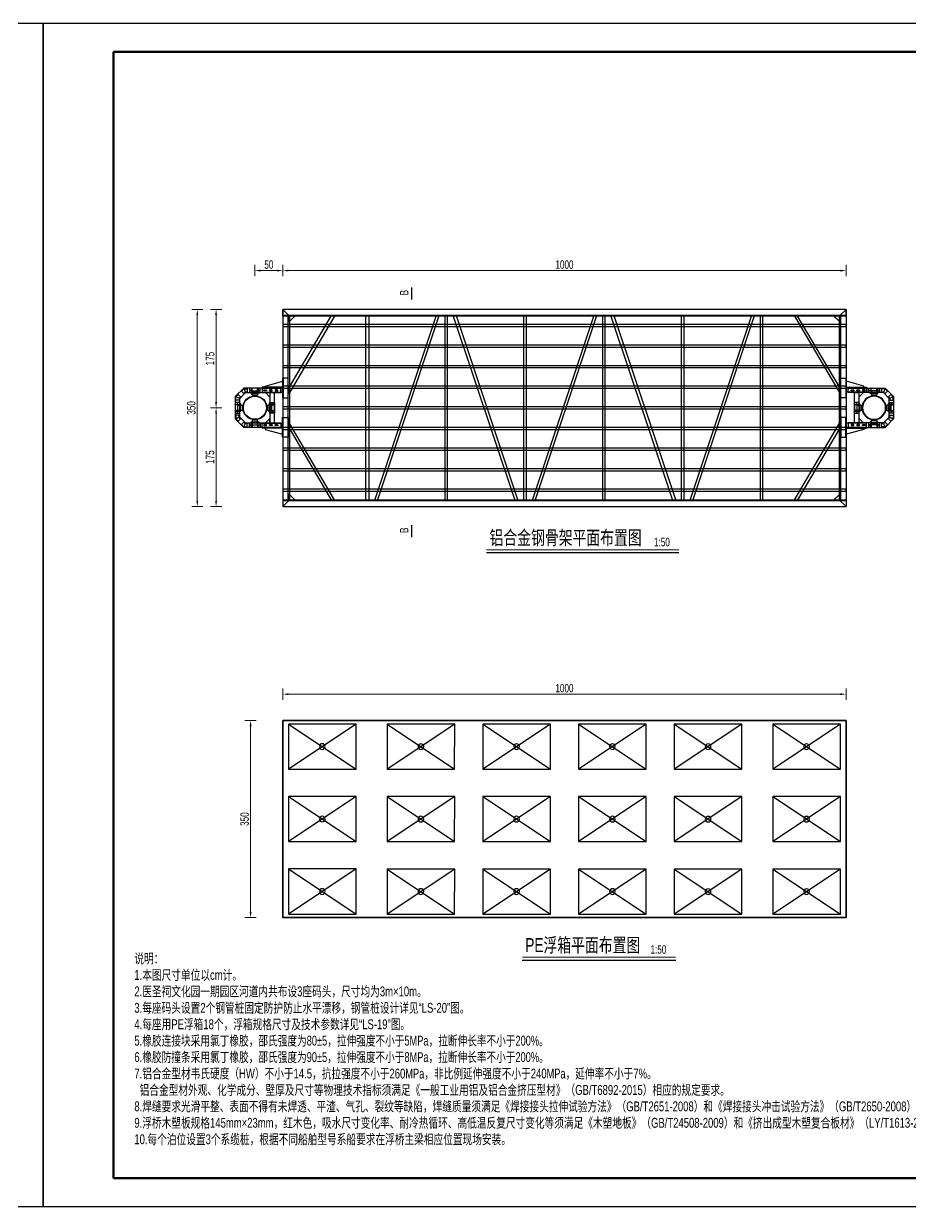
# Model space of a CAD drawing. Extents: x 104235 to 112395, y 52637 to 53451.
# Drawn here: x 110606.5 to 110921.4, y 53030.8 to 53450.8 of the extents above; entities that cross this region are included whole.
import ezdxf

# ---------------------------------------------------------------- set-up
doc = ezdxf.new("R2010")
doc.units = 0
doc.header["$LTSCALE"] = 1000
doc.header["$PDMODE"] = 1
doc.linetypes.add('ACAD_ISO03W100', pattern=[30, 12, -18])
doc.linetypes.add('CENTER', pattern=[2, 1.25, -0.25, 0.25, -0.25])
doc.layers.get('0').update_dxf_attribs({"color": 40})
for name, color, linetype in [('0-1', 40, 'Continuous'), ('00-标注', 3, 'Continuous'), ('图框', 7, 'Continuous')]:
    doc.layers.add(name, color=color, linetype=linetype)
for name, color, linetype, lineweight in [('01-细实线', 3, 'Continuous', 25), ('02-标注', 3, 'Continuous', 25), ('03-中粗线', 1, 'Continuous', 35), ('07-文字', 7, 'Continuous', 0), ('screw', 33, 'Continuous', 13), ('图框粗线', 7, 'Continuous', 60)]:
    doc.layers.add(name, color=color, linetype=linetype, lineweight=lineweight)
doc.styles.add('3.0号字-阿文', font='win7仿宋_GB2312.ttf', dxfattribs={"width": 0.72})
doc.styles.add('5.0号字-阿文', font='win7仿宋_GB2312.ttf', dxfattribs={"width": 0.72})
doc.dimstyles.new('1：50阿文', dxfattribs={"dimtxt": 3, "dimasz": 2, "dimexe": 2, "dimexo": 0, "dimtad": 1, "dimdec": 0, "dimlfac": 5, "dimzin": 0, "dimdsep": 46, "dimtxsty": '3.0号字-阿文', "dimcen": 2, "dimclrd": 3, "dimclre": 3, "dimclrt": 3, "dimadec": 0, "dimazin": 0, "dimtfac": 1, "dimtdec": 0, "dimtmove": 1, "dimatfit": 3, "dimfxl": 2, "dimfxlon": 1, "dimtolj": 1, "dimtzin": 0, "dimlwd": 18, "dimlwe": 18, "dimarcsym": 0})

# ---------------------------------------------------------------- blocks, each defined once
blk = doc.blocks.new('3')
at = {"layer": '图框'}
for p, q in [((103628.62, 53029.13), (103034.62, 53029.13)), ((103034.62, 53029.13), (103034.62, 52609.13)), ((103628.62, 52609.13), (103628.62, 53029.13)), ((103034.62, 52609.13), (103628.62, 52609.13))]:
    blk.add_line(p, q, dxfattribs=at)
at = {"layer": '图框粗线'}
for p, q in [((103618.62, 53019.13), (103059.62, 53019.13)), ((103059.62, 53019.13), (103059.62, 52619.13)), ((103059.62, 52619.13), (103618.62, 52619.13))]:
    blk.add_line(p, q, dxfattribs=at)
blk = doc.blocks.new('A$C7A5A767D')
at = {"layer": 'screw', "color": 8, "linetype": 'Continuous', "lineweight": 15}
for p, q in [((0, 21), (1, 23)), ((0, 21), (0, 3)), ((0, 3), (1, 1)), ((1, 23), (8, 23)), ((1, 17), (8, 17)), ((8, 7), (1, 7)), ((1, 1), (8, 1)), ((10, 24), (8, 24)), ((8, 24), (8, 0)), ((8, 23), (8, 1)), ((8, 20), (8, 3)), ((8, 0), (10, 0)), ((10, 0), (10, 24)), ((10, 22), (10, 9)), ((127, 18), (10, 18)), ((127, 6), (10, 6)), ((129, 24), (127, 24)), ((127, 0), (129, 0)), ((130, 23), (129, 22)), ((129, 17), (130, 18)), ((129, 18), (130, 18)), ((129, 7), (130, 6)), ((129, 6), (130, 6)), ((130, 1), (129, 2)), ((130, 23), (138, 23)), ((130, 18), (138, 18)), ((130, 6), (138, 6)), ((130, 1), (138, 1)), ((139, 22), (138, 23)), ((138, 18), (139, 17)), ((138, 18), (139, 18)), ((138, 6), (139, 7)), ((138, 6), (139, 6)), ((139, 2), (138, 1)), ((139, 2), (139, 22))]:
    blk.add_line(p, q, dxfattribs=at)
at = {"layer": 'screw', "color": 8, "linetype": 'CENTER', "ltscale": 0.501624}
blk.add_line((148, 12), (0, 12), dxfattribs=at)
at = {"layer": 'screw', "color": 8}
for p, q in [((127, 0), (127, 24)), ((129, 24), (129, 0)), ((141, 4), (141, 20)), ((141, 18), (147, 18)), ((141, 6), (147, 6)), ((148, 17), (147, 18)), ((147, 18), (147, 6)), ((148, 7), (148, 17))]:
    blk.add_line(p, q, dxfattribs=at)
at = {"layer": 'screw', "color": 8, "lineweight": 15}
blk.add_line((147, 6), (148, 7), dxfattribs=at)
at = {"layer": 'screw', "color": 8, "linetype": 'Continuous', "lineweight": 15}
for centre, radius, start, end in [((6, 20), 5.15, 145.4519, 214.5481), ((10, 12), 10.2, 149.7243, 210.2757), ((6, 4), 5.15, 145.4519, 214.5481)]:
    blk.add_arc(centre, radius, start, end, dxfattribs=at)
at = {"layer": 'screw', "color": 8}
for centre, start, end in [((138, 20), 9.8649, 73.0479), ((138, 4), 286.9518, 350.1348)]:
    blk.add_arc(centre, 2.55, start, end, dxfattribs=at)
blk = doc.blocks.new('001')
at = {"color": 154, "true_color": 0x00579b}
for p, q in [((222524, 51100), (222524, 51195)), ((222527, 51100), (222527, 51195)), ((222541, 51100), (222541, 51195)), ((222544, 51100), (222544, 51195))]:
    blk.add_line(p, q, dxfattribs=at)
for points in [[(222529, 51068), (222529, 51051), (222449, 51051), (222449, 51244), (222529, 51244), (222529, 51216)], [(222449, 51198), (222449, 51206), (222549, 51206), (222549, 51197), (222449, 51197)], [(222449, 51097), (222449, 51089), (222549, 51089), (222549, 51098), (222449, 51098)]]:
    blk.add_lwpolyline(points)
blk.add_lwpolyline([(222564, 51195), (222504, 51195, 0.414214), (222494, 51185), (222494, 51110, 0.414214), (222504, 51100), (222564, 51100, 0.414214), (222574, 51110), (222574, 51185, 0.414214)], format="xyb", close=True, dxfattribs=at)
at = {"color": 1}
for centre in [(222489, 51229), (222489, 51066)]:
    blk.add_circle(centre, 7, dxfattribs=at)
at = {"color": 0, "xscale": -1.000000000000001, "rotation": 90}
blk.add_blockref('A$C7A5A767D', (222546, 51216), dxfattribs=at)
blk = doc.blocks.new('03')
blk.add_line((-137014, 102649), (-136989, 102589))
at = {"color": 251, "linetype": 'ACAD_ISO03W100'}
for p, q in [((-137170, 102179), (-137170, 101819)), ((-136470, 102179), (-136470, 101819))]:
    blk.add_line(p, q, dxfattribs=at)
at = {"color": 4}
for p, q in [((-137345, 101819), (-137345, 101812)), ((-137345, 101812), (-136995, 101812)), ((-136295, 101812), (-136645, 101812)), ((-136295, 101819), (-136295, 101812))]:
    blk.add_line(p, q, dxfattribs=at)
at = {"color": 1}
for points in [[(-137168, 102510), (-137088, 102477), (-136985, 102579), (-137018, 102659)], [(-137168, 101849), (-137168, 102510), (-137088, 102477), (-137088, 101849)], [(-136622, 102659), (-137018, 102659), (-136985, 102579), (-136655, 102579)], [(-136472, 102510), (-136552, 102477), (-136655, 102579), (-136622, 102659)], [(-136472, 101849), (-136472, 102510), (-136552, 102477), (-136552, 101849)], [(-137185, 101819), (-137185, 102129), (-137205, 102129), (-137285, 101839), (-137285, 101819)], [(-137088, 102044), (-137008, 102044), (-137008, 102044), (-137088, 102124)], [(-136552, 102043), (-136632, 102043), (-136632, 102043), (-136552, 102123)], [(-136455, 101819), (-136455, 102129), (-136435, 102129), (-136355, 101839), (-136355, 101819)], [(-137088, 101963), (-136552, 101963), (-136552, 102043), (-137088, 102043)]]:
    blk.add_lwpolyline(points, close=True, dxfattribs=at)
for points in [[(-137158, 102506), (-137158, 102446), (-137098, 102446), (-137098, 102481), (-137073, 102506), (-137116, 102548), (-137158, 102506)], [(-137014, 102649), (-137057, 102607), (-137014, 102565), (-136989, 102589), (-136954, 102589), (-136954, 102649), (-137014, 102649)], [(-136626, 102649), (-136584, 102607), (-136626, 102565), (-136651, 102589), (-136686, 102589), (-136686, 102649), (-136626, 102649)], [(-136626, 102649), (-136584, 102607), (-136626, 102565), (-136651, 102589), (-136686, 102589), (-136686, 102649), (-136626, 102649)], [(-136482, 102506), (-136482, 102446), (-136542, 102446), (-136542, 102481), (-136567, 102506), (-136525, 102548), (-136482, 102506)]]:
    blk.add_lwpolyline(points)
at = {"color": 2}
for points in [[(-137185, 102179), (-137095, 102179), (-137095, 101819), (-137185, 101819)], [(-136455, 102179), (-136545, 102179), (-136545, 101819), (-136455, 101819)]]:
    blk.add_lwpolyline(points, close=True, dxfattribs=at)
at = {"color": 1}
for points in [[(-137119, 102145, 1), (-137137, 102145), (-137137, 102113, 1), (-137119, 102113)], [(-136521, 102145, -1), (-136503, 102145), (-136503, 102113, -1), (-136521, 102113)], [(-137119, 102013, -1), (-137137, 102013), (-137137, 102045, -1), (-137119, 102045)], [(-137119, 101913, -1), (-137137, 101913), (-137137, 101945, -1), (-137119, 101945)], [(-136521, 102013, 1), (-136503, 102013), (-136503, 102045, 1), (-136521, 102045)], [(-136521, 101913, 1), (-136503, 101913), (-136503, 101945, 1), (-136521, 101945)]]:
    blk.add_lwpolyline(points, format="xyb", close=True, dxfattribs=at)
at = {"color": 4}
for points in [[(-137345, 101819), (-136995, 101819), (-136995, 101722), (-137345, 101722)], [(-136295, 101819), (-136645, 101819), (-136645, 101722), (-136295, 101722)]]:
    blk.add_lwpolyline(points, close=True, dxfattribs=at)
for radius in [213, 205]:
    blk.add_circle((-136820, 102311), radius)
at = {"color": 6, "xscale": -1, "rotation": 90}
blk.add_blockref('001', (-85673, 325108), dxfattribs=at)
at = {"color": 6}
blk.add_blockref('001', (-359617, 51164), dxfattribs=at)
at = {"color": 6, "xscale": -1}
blk.add_blockref('001', (85977, 51164), dxfattribs=at)
at = {"color": 6, "rotation": 90}
blk.add_blockref('001', (-85673, -120485), dxfattribs=at)
blk = doc.blocks.new('00003')
at = {"layer": '01-细实线', "color": 3}
for p, q in [((1332268, 26783, -3275), (1333468, 25982, -3275)), ((1333468, 26782, -3275), (1332268, 25983, -3275))]:
    blk.add_line(p, q, dxfattribs=at)
at = {"layer": '01-细实线', "color": 3, "elevation": -3275}
blk.add_lwpolyline([(1332268, 26783), (1333468, 26782), (1333468, 25982), (1332268, 25983)], close=True, dxfattribs=at)
at = {"layer": '01-细实线', "color": 3}
blk.add_circle((1332868, 26382, -3275), 50, dxfattribs=at)
blk = doc.blocks.new('*D155')
at = {"layer": '00-标注', "color": 3, "linetype": 'Continuous', "lineweight": 18}
for p, q in [((110698.54, 53361.15), (110698.54, 53365.15)), ((110700.54, 53363.15), (110896.54, 53363.15)), ((110898.54, 53361.15), (110898.54, 53365.15))]:
    blk.add_line(p, q, dxfattribs=at)
at = {"layer": '00-标注', "color": 3}
for points in [[(110700.54, 53363.48), (110700.54, 53362.81), (110698.54, 53363.15)], [(110896.54, 53363.48), (110896.54, 53362.81), (110898.54, 53363.15)]]:
    blk.add_solid(points, dxfattribs=at)
at = {"layer": 'Defpoints', "color": 0}
for p in [(110898.54, 53363.15), (110698.54, 53349.38), (110898.54, 53349.38)]:
    blk.add_point(p, dxfattribs=at)
at = {"layer": '00-标注', "color": 3, "insert": (110798.54, 53365.27), "char_height": 3, "attachment_point": 5, "style": '3.0号字-阿文'}
blk.add_mtext('\\A1;1000', dxfattribs=at)
blk = doc.blocks.new('*D156')
at = {"layer": '00-标注', "color": 3, "linetype": 'Continuous', "lineweight": 18}
for p, q in [((110670.16, 53349.38), (110666.16, 53349.38)), ((110668.16, 53347.38), (110668.16, 53281.38)), ((110670.16, 53279.38), (110666.16, 53279.38))]:
    blk.add_line(p, q, dxfattribs=at)
at = {"layer": '00-标注', "color": 3}
for points in [[(110667.82, 53347.38), (110668.49, 53347.38), (110668.16, 53349.38)], [(110667.82, 53281.38), (110668.49, 53281.38), (110668.16, 53279.38)]]:
    blk.add_solid(points, dxfattribs=at)
at = {"layer": 'Defpoints', "color": 0}
for p in [(110698.54, 53349.38), (110668.16, 53279.38), (110803.03, 53279.38)]:
    blk.add_point(p, dxfattribs=at)
at = {"layer": '00-标注', "color": 3, "insert": (110666.03, 53314.38), "char_height": 3, "attachment_point": 5, "rotation": 90, "style": '3.0号字-阿文'}
blk.add_mtext('\\A1;350', dxfattribs=at)
blk = doc.blocks.new('*D157')
at = {"layer": '00-标注', "color": 3, "linetype": 'Continuous', "lineweight": 18}
for p, q in [((110688.6, 53361.15), (110688.6, 53365.15)), ((110690.6, 53363.15), (110696.54, 53363.15)), ((110698.54, 53361.15), (110698.54, 53365.15))]:
    blk.add_line(p, q, dxfattribs=at)
at = {"layer": '00-标注', "color": 3}
for points in [[(110690.6, 53363.48), (110690.6, 53362.81), (110688.6, 53363.15)], [(110696.54, 53363.48), (110696.54, 53362.81), (110698.54, 53363.15)]]:
    blk.add_solid(points, dxfattribs=at)
at = {"layer": 'Defpoints', "color": 0}
for p in [(110698.54, 53363.15), (110698.54, 53349.38), (110688.6, 53314.98)]:
    blk.add_point(p, dxfattribs=at)
at = {"layer": '00-标注', "color": 3, "insert": (110693.57, 53365.27), "char_height": 3, "attachment_point": 5, "style": '3.0号字-阿文'}
blk.add_mtext('\\A1;50', dxfattribs=at)
blk = doc.blocks.new('*D158')
at = {"layer": '00-标注', "color": 3, "linetype": 'Continuous', "lineweight": 18}
for p, q in [((110676.83, 53314.43), (110672.83, 53314.43)), ((110674.83, 53281.38), (110674.83, 53312.43)), ((110676.83, 53279.38), (110672.83, 53279.38))]:
    blk.add_line(p, q, dxfattribs=at)
at = {"layer": '00-标注', "color": 3}
for points in [[(110674.49, 53312.43), (110675.16, 53312.43), (110674.83, 53314.43)], [(110674.49, 53281.38), (110675.16, 53281.38), (110674.83, 53279.38)]]:
    blk.add_solid(points, dxfattribs=at)
at = {"layer": 'Defpoints', "color": 0}
for p in [(110674.83, 53314.43), (110688.6, 53314.43), (110698.54, 53279.38)]:
    blk.add_point(p, dxfattribs=at)
at = {"layer": '00-标注', "color": 3, "insert": (110672.7, 53296.9), "char_height": 3, "attachment_point": 5, "rotation": 90, "style": '3.0号字-阿文'}
blk.add_mtext('\\A1;175', dxfattribs=at)
blk = doc.blocks.new('*D159')
at = {"layer": '00-标注', "color": 3, "linetype": 'Continuous', "lineweight": 18}
for p, q in [((110676.83, 53349.38), (110672.83, 53349.38)), ((110674.83, 53316.43), (110674.83, 53347.38)), ((110676.83, 53314.43), (110672.83, 53314.43))]:
    blk.add_line(p, q, dxfattribs=at)
at = {"layer": '00-标注', "color": 3}
for points in [[(110674.49, 53347.38), (110675.16, 53347.38), (110674.83, 53349.38)], [(110674.49, 53316.43), (110675.16, 53316.43), (110674.83, 53314.43)]]:
    blk.add_solid(points, dxfattribs=at)
at = {"layer": 'Defpoints', "color": 0}
for p in [(110674.83, 53349.38), (110698.54, 53349.38), (110688.6, 53314.43)]:
    blk.add_point(p, dxfattribs=at)
at = {"layer": '00-标注', "color": 3, "insert": (110672.7, 53331.9), "char_height": 3, "attachment_point": 5, "rotation": 90, "style": '3.0号字-阿文'}
blk.add_mtext('\\A1;175', dxfattribs=at)
blk = doc.blocks.new('*D160')
at = {"layer": '00-标注', "color": 3, "linetype": 'Continuous', "lineweight": 18}
for p, q in [((110698.54, 53210.73), (110698.54, 53214.73)), ((110898.54, 53210.73), (110898.54, 53214.73)), ((110700.54, 53212.73), (110896.54, 53212.73))]:
    blk.add_line(p, q, dxfattribs=at)
at = {"layer": '00-标注', "color": 3}
for points in [[(110700.54, 53213.06), (110700.54, 53212.39), (110698.54, 53212.73)], [(110896.54, 53213.06), (110896.54, 53212.39), (110898.54, 53212.73)]]:
    blk.add_solid(points, dxfattribs=at)
at = {"layer": 'Defpoints', "color": 0}
for p in [(110898.54, 53212.73), (110698.54, 53203.36), (110898.54, 53203.36)]:
    blk.add_point(p, dxfattribs=at)
at = {"layer": '00-标注', "color": 3, "insert": (110798.54, 53214.85), "char_height": 3, "attachment_point": 5, "style": '3.0号字-阿文'}
blk.add_mtext('\\A1;1000', dxfattribs=at)
blk = doc.blocks.new('*D161')
at = {"layer": '00-标注', "color": 3, "linetype": 'Continuous', "lineweight": 18}
for p, q in [((110689.09, 53203.36), (110685.09, 53203.36)), ((110687.09, 53201.36), (110687.09, 53135.36)), ((110689.09, 53133.36), (110685.09, 53133.36))]:
    blk.add_line(p, q, dxfattribs=at)
at = {"layer": '00-标注', "color": 3}
for points in [[(110686.76, 53201.36), (110687.43, 53201.36), (110687.09, 53203.36)], [(110686.76, 53135.36), (110687.43, 53135.36), (110687.09, 53133.36)]]:
    blk.add_solid(points, dxfattribs=at)
at = {"layer": 'Defpoints', "color": 0}
for p in [(110698.54, 53203.36), (110687.09, 53133.36), (110698.54, 53133.36)]:
    blk.add_point(p, dxfattribs=at)
at = {"layer": '00-标注', "color": 3, "insert": (110684.97, 53168.36), "char_height": 3, "attachment_point": 5, "rotation": 90, "style": '3.0号字-阿文'}
blk.add_mtext('\\A1;350', dxfattribs=at)

msp = doc.modelspace()

# ---------------------------------------------------------------- linework, layer by layer
at = {"color": 3}
for p, q in [((110898.54, 53349.38), (110698.54, 53349.38)), ((110698.54, 53346.98), (110698.54, 53349.38)), ((110698.54, 53349.38), (110698.54, 53279.38)), ((110700.94, 53346.98), (110698.54, 53349.38)), ((110896.14, 53346.98), (110898.54, 53349.38)), ((110898.54, 53346.98), (110898.54, 53349.38)), ((110898.54, 53349.38), (110898.54, 53279.38)), ((110898.54, 53346.98), (110698.54, 53346.98)), ((110700.94, 53346.98), (110700.94, 53281.78)), ((110896.14, 53346.98), (110896.14, 53281.78)), ((110698.54, 53281.78), (110898.54, 53281.78)), ((110698.54, 53281.78), (110698.54, 53279.38)), ((110698.54, 53281.78), (110698.54, 53279.38)), ((110700.94, 53281.78), (110698.54, 53279.38)), ((110896.14, 53281.78), (110898.54, 53279.38)), ((110898.54, 53281.78), (110898.54, 53279.38)), ((110698.54, 53279.38), (110898.54, 53279.38))]:
    msp.add_line(p, q, dxfattribs=at)
at = {"color": 251, "linetype": 'ACAD_ISO03W100'}
for p, q in [((110898.54, 53347.24), (110698.54, 53347.24)), ((110700.44, 53281.52), (110700.44, 53347.24)), ((110896.4, 53347.24), (110896.4, 53281.52)), ((110896.64, 53281.52), (110896.64, 53347.24)), ((110698.54, 53281.52), (110898.54, 53281.52))]:
    msp.add_line(p, q, dxfattribs=at)
at = {"color": 1}
for p, q in [((110700.64, 53347.24), (110703.04, 53347.24)), ((110703.04, 53347.24), (110700.64, 53344.84)), ((110700.64, 53344.84), (110700.64, 53347.24)), ((110700.64, 53321.35), (110715.86, 53347.24)), ((110717.02, 53347.24), (110700.64, 53319.38)), ((110703.04, 53347.24), (110703.04, 53347.24)), ((110715.86, 53347.24), (110717.02, 53347.24)), ((110728.04, 53281.52), (110728.04, 53347.24)), ((110728.04, 53347.24), (110729.04, 53347.24)), ((110729.04, 53347.24), (110729.04, 53281.52)), ((110752.99, 53347.24), (110731.04, 53281.52)), ((110732.1, 53281.52), (110754.04, 53347.24)), ((110754.04, 53347.24), (110752.99, 53347.24)), ((110757.04, 53347.24), (110756.04, 53347.24)), ((110756.04, 53347.24), (110756.04, 53281.52)), ((110757.04, 53281.52), (110757.04, 53347.24)), ((110780.99, 53281.52), (110759.04, 53347.24)), ((110759.04, 53347.24), (110760.1, 53347.24)), ((110760.1, 53347.24), (110782.04, 53281.52)), ((110785.04, 53347.24), (110784.04, 53347.24)), ((110784.04, 53347.24), (110784.04, 53281.52)), ((110785.04, 53281.52), (110785.04, 53347.24)), ((110808.99, 53347.24), (110787.04, 53281.52)), ((110788.1, 53281.52), (110810.04, 53347.24)), ((110810.04, 53347.24), (110808.99, 53347.24)), ((110813.04, 53347.24), (110812.04, 53347.24)), ((110812.04, 53347.24), (110812.04, 53281.52)), ((110813.04, 53281.52), (110813.04, 53347.24)), ((110836.99, 53281.52), (110815.04, 53347.24)), ((110815.04, 53347.24), (110816.1, 53347.24)), ((110816.1, 53347.24), (110838.04, 53281.52)), ((110841.04, 53347.24), (110840.04, 53347.24)), ((110840.04, 53347.24), (110840.04, 53281.52)), ((110841.04, 53281.52), (110841.04, 53347.24)), ((110864.99, 53347.24), (110843.04, 53281.52)), ((110844.1, 53281.52), (110866.04, 53347.24)), ((110866.04, 53347.24), (110864.99, 53347.24)), ((110869.04, 53347.24), (110868.04, 53347.24)), ((110868.04, 53347.24), (110868.04, 53281.52)), ((110869.04, 53281.52), (110869.04, 53347.24)), ((110881.22, 53347.24), (110880.06, 53347.24)), ((110880.06, 53347.24), (110896.44, 53319.38)), ((110896.44, 53321.35), (110881.22, 53347.24)), ((110894, 53347.24), (110896.4, 53344.84)), ((110896.4, 53347.24), (110894, 53347.24)), ((110896.44, 53347.24), (110894.04, 53347.24)), ((110894.04, 53347.24), (110894.04, 53347.24)), ((110894.04, 53347.24), (110896.44, 53344.84)), ((110896.44, 53344.84), (110896.44, 53347.24)), ((110700.64, 53319.38), (110700.64, 53321.35)), ((110896.44, 53319.38), (110896.44, 53321.35)), ((110717.02, 53281.52), (110700.64, 53309.38)), ((110700.64, 53309.38), (110700.64, 53307.41)), ((110700.64, 53307.41), (110715.86, 53281.52)), ((110880.06, 53281.52), (110896.44, 53309.38)), ((110896.44, 53307.41), (110881.22, 53281.52)), ((110896.44, 53309.38), (110896.44, 53307.41)), ((110703.04, 53281.52), (110700.64, 53283.92)), ((110700.64, 53283.92), (110700.64, 53281.52)), ((110700.64, 53281.52), (110703.04, 53281.52)), ((110703.04, 53281.52), (110703.04, 53281.52)), ((110715.86, 53281.52), (110717.02, 53281.52)), ((110729.04, 53281.52), (110728.04, 53281.52)), ((110731.04, 53281.52), (110732.1, 53281.52)), ((110756.04, 53281.52), (110757.04, 53281.52)), ((110782.04, 53281.52), (110780.99, 53281.52)), ((110784.04, 53281.52), (110785.04, 53281.52)), ((110787.04, 53281.52), (110788.1, 53281.52)), ((110812.04, 53281.52), (110813.04, 53281.52)), ((110838.04, 53281.52), (110836.99, 53281.52)), ((110840.04, 53281.52), (110841.04, 53281.52)), ((110843.04, 53281.52), (110844.1, 53281.52)), ((110868.04, 53281.52), (110869.04, 53281.52)), ((110881.22, 53281.52), (110880.06, 53281.52)), ((110894, 53281.52), (110896.4, 53283.92)), ((110896.4, 53281.52), (110894, 53281.52)), ((110894.04, 53281.52), (110896.44, 53283.92)), ((110896.44, 53281.52), (110894.04, 53281.52)), ((110894.04, 53281.52), (110894.04, 53281.52)), ((110896.44, 53283.92), (110896.44, 53281.52))]:
    msp.add_line(p, q, dxfattribs=at)
at = {"color": 4}
for p, q in [((110898.54, 53343.98), (110698.54, 53343.98)), ((110698.54, 53343.98), (110698.54, 53343.28)), ((110698.54, 53343.28), (110898.54, 53343.28)), ((110898.54, 53343.28), (110898.54, 53343.98)), ((110898.54, 53336.68), (110698.54, 53336.68)), ((110698.54, 53336.68), (110698.54, 53335.98)), ((110698.54, 53335.98), (110898.54, 53335.98)), ((110898.54, 53335.98), (110898.54, 53336.68)), ((110898.54, 53329.38), (110698.54, 53329.38)), ((110698.54, 53329.38), (110698.54, 53328.68)), ((110698.54, 53328.68), (110898.54, 53328.68)), ((110898.54, 53328.68), (110898.54, 53329.38)), ((110898.54, 53322.08), (110698.54, 53322.08)), ((110698.54, 53322.08), (110698.54, 53321.38)), ((110698.54, 53321.38), (110898.54, 53321.38)), ((110898.54, 53321.38), (110898.54, 53322.08)), ((110898.54, 53314.78), (110698.54, 53314.78)), ((110698.54, 53314.78), (110698.54, 53314.08)), ((110698.54, 53314.08), (110898.54, 53314.08)), ((110898.54, 53314.08), (110898.54, 53314.78)), ((110898.54, 53307.38), (110698.54, 53307.38)), ((110698.54, 53307.38), (110698.54, 53306.68)), ((110698.54, 53306.68), (110898.54, 53306.68)), ((110898.54, 53306.68), (110898.54, 53307.38)), ((110898.54, 53300.08), (110698.54, 53300.08)), ((110698.54, 53300.08), (110698.54, 53299.38)), ((110698.54, 53299.38), (110898.54, 53299.38)), ((110898.54, 53299.38), (110898.54, 53300.08)), ((110898.54, 53292.78), (110698.54, 53292.78)), ((110698.54, 53292.78), (110698.54, 53292.08)), ((110698.54, 53292.08), (110898.54, 53292.08)), ((110898.54, 53292.08), (110898.54, 53292.78)), ((110898.54, 53285.48), (110698.54, 53285.48)), ((110698.54, 53285.48), (110698.54, 53284.78)), ((110898.54, 53284.78), (110898.54, 53285.48)), ((110698.54, 53284.78), (110898.54, 53284.78))]:
    msp.add_line(p, q, dxfattribs=at)
at = {"layer": '02-标注', "flags": 128}
for points in [[(110744.29, 53357.15, 0.4, 0.4, 0), (110744.29, 53352.8, 0.4, 0.4, 0)], [(110744.29, 53272.78, 0.4, 0.4, 0), (110744.29, 53268.44, 0.4, 0.4, 0)]]:
    msp.add_lwpolyline(points, format="xyseb", dxfattribs=at)
at = {"layer": '02-标注', "color": 0, "const_width": 0.4}
for points in [[(110770.8, 53264), (110839.17, 53264)], [(110783.53, 53119.31), (110838.04, 53119.31)]]:
    msp.add_lwpolyline(points, dxfattribs=at)
at = {"layer": '02-标注', "color": 0}
for points in [[(110770.8, 53263), (110839.17, 53263)], [(110783.53, 53118.31), (110838.04, 53118.31)]]:
    msp.add_lwpolyline(points, dxfattribs=at)
at = {"layer": '03-中粗线', "flags": 128}
msp.add_lwpolyline([(110898.54, 53203.36), (110698.54, 53203.36), (110698.54, 53133.36), (110898.54, 53133.36)], close=True, dxfattribs=at)

# ---------------------------------------------------------------- block references
at = {"layer": '0-1'}
for p in [(6984.78, 421.71, 283284.03), (7578.78, 421.71, 283284.03)]:
    msp.add_blockref('3', p, dxfattribs=at)
at = {"layer": '01-细实线', "color": 1, "yscale": 0.01999999955296516, "zscale": 0.02}
for p, xscale, rotation in [((112734.83, 56050.84), 0.02000000048428774, 90), ((108862.26, 56050.84), -0.02000000048428774, 270)]:
    msp.add_blockref('03', p, dxfattribs=dict(at, xscale=xscale, rotation=rotation))
at = {"layer": '01-细实线', "xscale": -0.02000000030024026, "yscale": 0.01999999955296516, "zscale": 0.02, "rotation": 359.9511588061672}
for p in [(137369.45, 52643.76, 65.5), (137404.45, 52643.74, 65.5), (137438.45, 52643.74, 65.5), (137472.45, 52643.74, 65.5), (137506.45, 52643.72, 65.5), (137541.45, 52643.72, 65.5), (137369.45, 52618.02, 65.5), (137404.45, 52618, 65.5), (137438.45, 52618, 65.5), (137472.45, 52618, 65.5), (137506.45, 52617.98, 65.5), (137541.45, 52617.98, 65.5), (137369.45, 52592.28, 65.5), (137404.45, 52592.26, 65.5), (137438.45, 52592.26, 65.5), (137472.45, 52592.26, 65.5), (137506.45, 52592.24, 65.5), (137541.45, 52592.24, 65.5)]:
    msp.add_blockref('00003', p, dxfattribs=at)

# ---------------------------------------------------------------- texts
at = {"layer": '07-文字', "style": '5.0号字-阿文', "width": 0.72}
for p in [(110743.12, 53354.34), (110743.12, 53269.97)]:
    msp.add_text('B', height=3, rotation=90, dxfattribs=at).set_placement(p)
at = {"layer": '07-文字', "width": 0.72}
for s, height, style, p in [('铝合金钢骨架平面布置图', 5, '5.0号字-阿文', (110771.94, 53265.81)), ('1:50', 3, '3.0号字-阿文', (110830.35, 53265.25)), ('PE浮箱平面布置图', 5, '5.0号字-阿文', (110784.66, 53121.12)), ('1:50', 3, '3.0号字-阿文', (110829.1, 53120.56))]:
    msp.add_text(s, height=height, dxfattribs=dict(at, style=style)).set_placement(p)
at = {"layer": '07-文字', "insert": (110645.8, 53120.6, 283284.03), "char_height": 3.5, "width": 378.1595, "attachment_point": 1, "style": '3.0号字-阿文'}
msp.add_mtext('\\A1;说明：\\P1.本图尺寸单位以cm计。\\P2.医圣祠文化园一期园区河道内共布设3座码头，尺寸均为3m×10m。\\P3.每座码头设置2个钢管桩固定防护防止水平漂移，钢管桩设计详见“{\\A0;LS-20”}图。\\P4.每座用PE浮箱18个，浮箱规格尺寸及技术参数详见“{\\A0;LS-19”图}。\\P5.橡胶连接块采用氯丁橡胶，{\\A0;\\W0.7;\\C7;邵氏强度为80±5，拉伸强度不小于5MPa，拉断伸长率不小于200%}。\\P6.橡胶防撞条采用氯丁橡胶，{\\A0;\\W0.7;\\C7;邵氏强度为90±5，拉伸强度不小于8MPa，拉断伸长率不小于200%}。\\P7.铝合金型材韦氏硬度（HW）不小于14.5，抗拉强度不小于260{\\A0;\\W0.7;\\C7;MPa}，非比例延伸强度不小于240{\\A0;\\W0.7;\\C7;MPa}，延伸率不小于7%。\\P  铝合金型材外观、化学成分、壁厚及尺寸等物理技术指标须满足《一般工业用铝及铝合金挤压型材》（GB/T6892-2015）相应的规定要求。\\P8.焊缝要求光滑平整、表面不得有未焊透、平渣、气孔、裂纹等缺陷，焊缝质量须满足《焊接接头拉伸试验方法》（GB/T2651-2008）和《焊接接头冲击试验方法》（GB/T2650-2008）相应的规定要求。\\P9.浮桥木塑板规格145mm{\\A0;×23}mm，红木色，吸水尺寸变化率、耐冷热循环、高低温反复尺寸变化等须满足《木塑地板》（GB/T24508-2009）和《挤出成型木塑复合板材》（LY/T1613-2017）相应的规定要求。\\P10.每个泊位设置3个系缆桩，根据不同船舶型号系船要求在浮桥主梁相应位置现场安装。', dxfattribs=at)

# ---------------------------------------------------------------- dimensions: what is measured, and where the dimension line sits
at = {"layer": '00-标注'}
for base, p1, p2, picture, middle in [((110698.54, 53363.15), (110688.6, 53314.98), (110698.54, 53349.38), '*D157', (110693.57, 53365.27)), ((110898.54, 53363.15), (110698.54, 53349.38), (110898.54, 53349.38), '*D155', (110798.54, 53365.27)), ((110898.54, 53212.73), (110698.54, 53203.36), (110898.54, 53203.36), '*D160', (110798.54, 53214.85))]:
    dim = msp.add_linear_dim(base=base, p1=p1, p2=p2, dimstyle='1：50阿文', dxfattribs=at)
    dim.commit()
    dim.dimension.update_dxf_attribs({"geometry": picture, "text_midpoint": middle})
for base, p1, p2, picture, middle in [((110668.16, 53279.38), (110698.54, 53349.38), (110803.03, 53279.38), '*D156', (110666.03, 53314.38)), ((110674.83, 53349.38), (110688.6, 53314.43), (110698.54, 53349.38), '*D159', (110672.7, 53331.9)), ((110674.83, 53314.43), (110698.54, 53279.38), (110688.6, 53314.43), '*D158', (110672.7, 53296.9)), ((110687.09, 53133.36), (110698.54, 53203.36), (110698.54, 53133.36), '*D161', (110684.97, 53168.36))]:
    dim = msp.add_linear_dim(base=base, p1=p1, p2=p2, angle=90, dimstyle='1：50阿文', dxfattribs=at)
    dim.commit()
    dim.dimension.update_dxf_attribs({"geometry": picture, "text_midpoint": middle})

doc.saveas('drawing.dxf')
